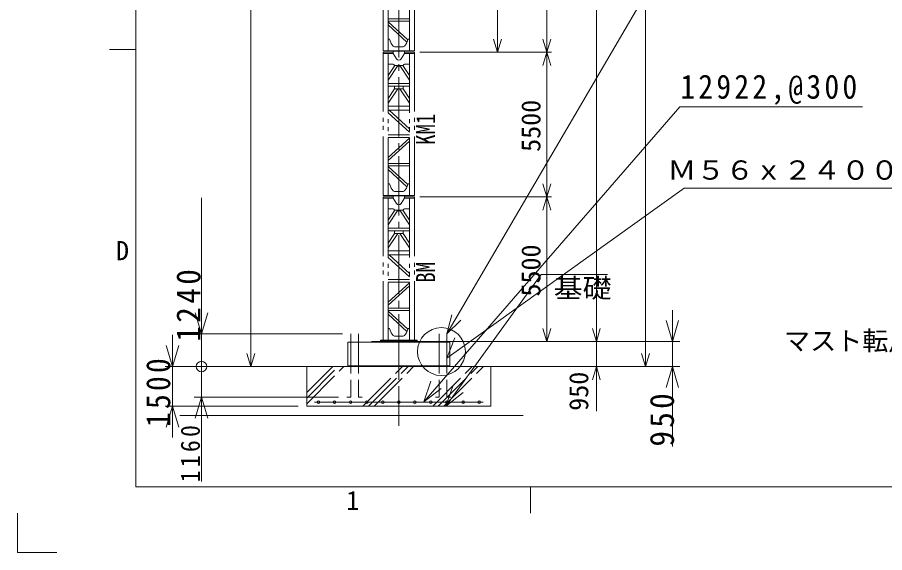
# Model space of a CAD drawing. Units: millimetres on the paper, with parts at other scales. Extents: x -210 to 210, y -146 to 148.
# Drawn here: x -208.1 to -76.3, y -146.5 to -65.1 of the extents above; entities that cross this region are included whole.
import ezdxf
from ezdxf.enums import TextEntityAlignment as Align

# ---------------------------------------------------------------- set-up
doc = ezdxf.new("R2010")
doc.units = ezdxf.units.MM
for name, pattern in [('CHAIN2', [12, 9, -1, 1, -1]), ('DOUBLE_CHAIN2', [12.8, 9, -1, 0.6, -0.6, 0.6, -1]), ('LONG_DASHED1', [7, 6, -1])]:
    doc.linetypes.add(name, pattern=pattern)
for name, color, linetype, lineweight in [('0-0_0', 3, 'Continuous', 18), ('1-1_MAIN0', 3, 'Continuous', 18), ('1-5_WAKU0', 3, 'Continuous', 18)]:
    doc.layers.add(name, color=color, linetype=linetype, lineweight=lineweight)
doc.styles.add('ＭＳ ゴシック', font='')
doc.styles.get('ＭＳ ゴシック').set_extended_font_data('MS Gothic')

msp = doc.modelspace()

# ---------------------------------------------------------------- linework, layer by layer
at = {"layer": '0-0_0'}
for p, q in [((-107.377, -78.712), (-79.604, -78.712)), ((-142.837, -116.931), (-106.724, -91.062)), ((-106.724, -91.062), (-68.167, -91.062)), ((-180.121, -92.52), (-180.121, -118.2)), ((-142.969, -124.2), (-128.504, -104.2)), ((-128.504, -104.2), (-118.396, -104.2)), ((-180.121, -113.24), (-181.081, -110.04)), ((-179.161, -110.04), (-180.121, -113.24)), ((-108.536, -130.337), (-108.536, -109.6)), ((-142.837, -113.24), (-140.703, -111.131)), ((-184.516, -129), (-184.516, -113.4)), ((-158.684, -113.24), (-181.241, -113.24)), ((-157.899, -118.088), (-157.899, -114.488)), ((-157.899, -114.488), (-142.343, -114.488)), ((-147.321, -114.24), (-152.921, -114.24)), ((-152.921, -114.488), (-152.921, -114.24)), ((-152.921, -114.4), (-147.321, -114.4)), ((-147.321, -114.488), (-147.321, -114.24)), ((-146.041, -114.4), (-119.001, -114.4)), ((-146.041, -114.4), (-107.416, -114.4)), ((-146.041, -114.4), (-107.416, -114.4)), ((-142.837, -116.931), (-141.625, -113.817)), ((-142.343, -118.088), (-142.343, -114.488)), ((-140.112, -114.999), (-142.837, -116.931)), ((-165.401, -118.2), (-185.636, -118.2)), ((-165.401, -118.2), (-185.636, -118.2)), ((-165.401, -118.2), (-181.241, -118.2)), ((-165.401, -118.2), (-181.241, -118.2)), ((-180.121, -118.2), (-180.121, -135.688)), ((-174.121, -118.2), (-164.121, -118.2)), ((-164.121, -124.2), (-164.121, -118.2)), ((-164.121, -118.2), (-136.121, -118.2)), ((-157.899, -118.088), (-142.343, -118.088)), ((-136.121, -124.2), (-136.121, -118.2)), ((-136.121, -118.2), (-126.121, -118.2)), ((-124.841, -118.2), (-107.416, -118.2)), ((-146.335, -123.584), (-145.238, -120.428)), ((-142.969, -124.2), (-141.872, -121.044)), ((-140.316, -122.169), (-142.969, -124.2)), ((-159.284, -122.84), (-181.241, -122.84)), ((-162.921, -123.6), (-137.321, -123.6)), ((-158.004, -122.84), (-157.404, -122.84)), ((-156.272, -122.84), (-155.672, -122.84)), ((-143.969, -122.84), (-144.569, -122.84)), ((-142.237, -122.84), (-142.837, -122.84)), ((-165.401, -124.2), (-185.636, -124.2)), ((-164.121, -124.2), (-136.121, -124.2))]:
    msp.add_line(p, q, dxfattribs=at)
at = {"layer": '0-0_0', "linetype": 'LONG_DASHED1'}
for p, q in [((-150.121, -127.2), (-150.121, -111.158)), ((-157.404, -113.24), (-157.404, -122.84)), ((-156.272, -113.24), (-156.272, -122.84)), ((-143.969, -113.24), (-143.969, -122.84)), ((-142.837, -113.24), (-142.837, -122.84)), ((-164.121, -123), (-159.321, -118.2)), ((-164.121, -122.151), (-160.169, -118.2)), ((-164.121, -123.848), (-158.472, -118.2)), ((-155.569, -124.2), (-149.569, -118.2)), ((-154.721, -124.2), (-148.721, -118.2)), ((-153.872, -124.2), (-147.872, -118.2)), ((-144.969, -124.2), (-138.969, -118.2)), ((-144.121, -124.2), (-138.121, -118.2)), ((-143.272, -124.2), (-137.272, -118.2))]:
    msp.add_line(p, q, dxfattribs=at)
at = {"layer": '0-0_0'}
for points in [[(-90.144, -23.216), (-142.837, -113.24), (-142.044, -110.347)], [(-143.682, -121.553), (-146.335, -123.584), (-107.377, -78.712)], [(-109.496, -111.2), (-108.536, -114.4), (-107.576, -111.2)], [(-185.476, -115), (-184.516, -118.2), (-183.556, -115)], [(-185.476, -115), (-184.516, -118.2), (-183.556, -115)], [(-109.496, -121.4), (-108.536, -118.2), (-107.576, -121.4)], [(-179.161, -126.04), (-180.121, -122.84), (-181.081, -126.04)], [(-185.476, -127.4), (-184.516, -124.2), (-183.556, -127.4)]]:
    msp.add_lwpolyline(points, dxfattribs=at)
for centre, radius in [((-143.646, -115.92), 3.639), ((-180.121, -118.2), 0.8), ((-180.121, -118.2), 0.8), ((-162.321, -123.6), 0.2), ((-159.881, -123.6), 0.2), ((-157.441, -123.6), 0.2), ((-155.001, -123.6), 0.2), ((-152.561, -123.6), 0.2), ((-150.121, -123.6), 0.2), ((-147.681, -123.6), 0.2), ((-145.241, -123.6), 0.2), ((-142.801, -123.6), 0.2), ((-140.361, -123.6), 0.2), ((-137.921, -123.6), 0.2)]:
    msp.add_circle(centre, radius, dxfattribs=at)
at = {"layer": '1-1_MAIN0', "linetype": 'CHAIN2'}
msp.add_line((-150.121, -119.212), (-150.121, 63.988), dxfattribs=at)
at = {"layer": '1-1_MAIN0'}
for p, q in [((-112.621, -118.2), (-112.621, 49.988)), ((-172.621, -118.2), (-172.621, 48.204)), ((-120.089, 45.6), (-120.089, -114.4)), ((-127.621, -70.4), (-127.621, -26.4)), ((-135.121, -70.4), (-135.121, -48.4)), ((-151.721, -65.304), (-148.521, -65.304)), ((-148.521, -65.664), (-151.721, -65.664)), ((-151.721, -65.766), (-148.756, -68.496)), ((-151.721, -66.255), (-148.889, -68.862)), ((-151.661, -68.4), (-151.721, -68.4)), ((-151.473, -68.531), (-151.275, -69.073)), ((-148.768, -68.531), (-148.966, -69.073)), ((-148.521, -68.4), (-148.581, -68.4)), ((-149.718, -69.6), (-150.524, -69.6)), ((-147.721, -70.2), (-152.521, -70.2)), ((-150.981, -70.4), (-152.521, -70.4)), ((-150.981, -70.6), (-152.521, -70.6)), ((-149.261, -70.248), (-150.981, -70.248)), ((-150.981, -70.4), (-150.981, -70.6)), ((-150.981, -70.6), (-150.457, -71.416)), ((-149.261, -70.6), (-149.784, -71.416)), ((-149.261, -70.2), (-149.261, -70.4)), ((-147.721, -70.4), (-149.261, -70.4)), ((-149.261, -70.4), (-149.261, -70.6)), ((-147.721, -70.4), (-149.261, -70.4)), ((-147.721, -70.6), (-149.261, -70.6)), ((-146.921, -70.4), (-134.421, -70.4)), ((-146.921, -70.4), (-126.921, -70.4)), ((-146.921, -70.4), (-126.921, -70.4)), ((-127.621, -92.4), (-127.621, -70.4)), ((-151.001, -72.2), (-151.721, -72.2)), ((-150.25, -72.4), (-151.721, -74.663)), ((-150.727, -72.4), (-151.721, -73.929)), ((-149.441, -72.4), (-150.801, -72.4)), ((-149.991, -72.4), (-148.521, -74.663)), ((-149.514, -72.4), (-148.521, -73.929)), ((-148.521, -72.2), (-149.241, -72.2)), ((-149.908, -72.528), (-150.334, -72.528)), ((-148.521, -75.164), (-151.721, -75.164)), ((-148.521, -75.564), (-151.721, -75.564)), ((-150.766, -75.964), (-151.721, -77.433)), ((-150.289, -75.964), (-151.721, -78.167)), ((-150.801, -75.564), (-150.801, -75.964)), ((-150.801, -75.564), (-150.801, -75.964)), ((-149.441, -75.964), (-150.801, -75.964)), ((-149.952, -75.964), (-148.521, -78.167)), ((-149.475, -75.964), (-148.521, -77.433)), ((-149.441, -75.564), (-149.441, -75.964)), ((-148.521, -78.624), (-151.721, -78.624)), ((-148.521, -79.224), (-151.721, -79.224)), ((-151.721, -79.615), (-148.521, -82.562)), ((-151.614, -79.224), (-148.521, -82.072)), ((-151.721, -82.984), (-148.521, -82.984)), ((-148.521, -83.344), (-151.721, -83.344)), ((-148.521, -83.446), (-151.721, -86.392)), ((-148.521, -83.935), (-151.721, -86.882)), ((-151.721, -87.304), (-148.521, -87.304)), ((-148.521, -87.664), (-151.721, -87.664)), ((-151.721, -87.766), (-148.756, -90.496)), ((-151.721, -88.255), (-148.889, -90.862)), ((-151.661, -90.4), (-151.721, -90.4)), ((-151.473, -90.531), (-151.275, -91.073)), ((-148.768, -90.531), (-148.966, -91.073)), ((-148.521, -90.4), (-148.581, -90.4)), ((-147.721, -92.2), (-152.521, -92.2)), ((-149.261, -92.248), (-150.981, -92.248)), ((-149.718, -91.6), (-150.524, -91.6)), ((-149.261, -92.2), (-149.261, -92.4)), ((-150.981, -92.4), (-152.521, -92.4)), ((-150.981, -92.6), (-152.521, -92.6)), ((-150.981, -92.4), (-150.981, -92.6)), ((-150.981, -92.6), (-150.457, -93.416)), ((-149.261, -92.6), (-149.784, -93.416)), ((-147.721, -92.4), (-149.261, -92.4)), ((-149.261, -92.4), (-149.261, -92.6)), ((-147.721, -92.4), (-149.261, -92.4)), ((-147.721, -92.6), (-149.261, -92.6)), ((-146.921, -92.4), (-126.921, -92.4)), ((-146.921, -92.4), (-126.921, -92.4)), ((-127.621, -114.4), (-127.621, -92.4)), ((-151.001, -94.2), (-151.721, -94.2)), ((-150.25, -94.4), (-151.721, -96.663)), ((-150.727, -94.4), (-151.721, -95.929)), ((-149.441, -94.4), (-150.801, -94.4)), ((-149.908, -94.528), (-150.334, -94.528)), ((-149.991, -94.4), (-148.521, -96.663)), ((-149.514, -94.4), (-148.521, -95.929)), ((-148.521, -94.2), (-149.241, -94.2)), ((-148.521, -97.164), (-151.721, -97.164)), ((-148.521, -97.564), (-151.721, -97.564)), ((-150.801, -97.564), (-150.801, -97.964)), ((-150.801, -97.564), (-150.801, -97.964)), ((-149.441, -97.564), (-149.441, -97.964)), ((-150.766, -97.964), (-151.721, -99.433)), ((-150.289, -97.964), (-151.721, -100.167)), ((-149.441, -97.964), (-150.801, -97.964)), ((-149.952, -97.964), (-148.521, -100.167)), ((-149.475, -97.964), (-148.521, -99.433)), ((-148.521, -100.624), (-151.721, -100.624)), ((-148.521, -101.224), (-151.721, -101.224)), ((-151.614, -101.224), (-148.521, -104.072)), ((-151.721, -101.615), (-148.521, -104.562)), ((-151.721, -104.984), (-148.521, -104.984)), ((-148.521, -105.344), (-151.721, -105.344)), ((-148.521, -105.446), (-151.721, -108.392)), ((-148.521, -105.935), (-151.721, -108.882)), ((-151.721, -109.304), (-148.521, -109.304)), ((-148.521, -109.664), (-151.721, -109.664)), ((-151.721, -109.766), (-148.756, -112.496)), ((-151.721, -110.255), (-148.889, -112.862)), ((-151.661, -112.4), (-151.721, -112.4)), ((-151.473, -112.531), (-151.275, -113.073)), ((-148.768, -112.531), (-148.966, -113.073)), ((-148.521, -112.4), (-148.581, -112.4)), ((-120.089, -112.4), (-120.089, -124.974)), ((-145.961, -114.4), (-154.281, -114.4)), ((-147.321, -114.2), (-152.921, -114.2)), ((-152.921, -114.4), (-152.921, -114.2)), ((-149.261, -114.248), (-150.981, -114.248)), ((-149.718, -113.6), (-150.524, -113.6)), ((-149.261, -114.2), (-149.261, -114.4)), ((-147.321, -114.4), (-149.261, -114.4)), ((-147.321, -114.4), (-147.321, -114.2)), ((-145.161, -114.4), (-119.389, -114.4)), ((-145.161, -114.4), (-119.389, -114.4)), ((-145.161, -114.4), (-126.921, -114.4)), ((-155.081, -118.2), (-173.321, -118.2)), ((-145.161, -118.2), (-111.921, -118.2)), ((-145.161, -118.2), (-119.389, -118.2)), ((-183.393, -125.624), (-131.218, -125.624))]:
    msp.add_line(p, q, dxfattribs=at)
at = {"layer": '1-1_MAIN0', "linetype": 'DOUBLE_CHAIN2'}
for p, q in [((-152.521, -48.4), (-152.521, -70.4)), ((-151.721, -48.6), (-151.721, -70.2)), ((-148.521, -48.6), (-148.521, -70.2)), ((-147.721, -48.4), (-147.721, -70.4)), ((-152.521, -70.4), (-152.521, -92.4)), ((-151.721, -70.6), (-151.721, -92.2)), ((-148.521, -70.6), (-148.521, -92.2)), ((-147.721, -70.4), (-147.721, -92.4)), ((-152.521, -92.4), (-152.521, -114.2)), ((-151.721, -92.6), (-151.721, -114.2)), ((-148.521, -92.6), (-148.521, -114.2)), ((-147.721, -92.412), (-147.721, -114.212))]:
    msp.add_line(p, q, dxfattribs=at)
at = {"layer": '1-1_MAIN0'}
for points in [[(-135.721, -68.4), (-135.121, -70.4), (-134.521, -68.4)], [(-128.221, -68.4), (-127.621, -70.4), (-127.021, -68.4)], [(-150.981, -70.2), (-150.981, -70.4), (-152.521, -70.4)], [(-128.221, -72.4), (-127.621, -70.4), (-127.021, -72.4)], [(-128.221, -90.4), (-127.621, -92.4), (-127.021, -90.4)], [(-150.981, -92.2), (-150.981, -92.4), (-152.521, -92.4)], [(-128.221, -94.4), (-127.621, -92.4), (-127.021, -94.4)], [(-128.221, -112.4), (-127.621, -114.4), (-127.021, -112.4)], [(-119.489, -112.4), (-120.089, -114.4), (-120.689, -112.4)], [(-119.489, -112.4), (-120.089, -114.4), (-120.689, -112.4)], [(-150.981, -114.2), (-150.981, -114.4), (-152.921, -114.4)], [(-173.221, -116.2), (-172.621, -118.2), (-172.021, -116.2)], [(-113.221, -116.2), (-112.621, -118.2), (-112.021, -116.2)], [(-119.489, -120.2), (-120.089, -118.2), (-120.689, -120.2)]]:
    msp.add_lwpolyline(points, dxfattribs=at)
for centre, radius, start, end in [((-151.661, -68.6), 0.2, 20, 90), ((-148.581, -68.6), 0.2, 90, 160), ((-150.524, -68.8), 0.8, 200, 270), ((-149.718, -68.8), 0.8, 270, 340), ((-151.001, -72.4), 0.2, 0, 90), ((-150.121, -71.2), 0.4, 212.674, 327.326), ((-149.241, -72.4), 0.2, 90, 180), ((-151.661, -90.6), 0.2, 20, 90), ((-148.581, -90.6), 0.2, 90, 160), ((-150.524, -90.8), 0.8, 200, 270), ((-149.718, -90.8), 0.8, 270, 340), ((-150.121, -93.2), 0.4, 212.674, 327.326), ((-151.001, -94.4), 0.2, 0, 90), ((-149.241, -94.4), 0.2, 90, 180), ((-151.661, -112.6), 0.2, 20, 90), ((-150.524, -112.8), 0.8, 200, 270), ((-149.718, -112.8), 0.8, 270, 340), ((-148.581, -112.6), 0.2, 90, 160)]:
    msp.add_arc(centre, radius, start, end, dxfattribs=at)
at = {"layer": '1-5_WAKU0', "color": 2}
for q in [(-190.121, 138.5), (199.879, -136.5)]:
    msp.add_line((-190.121, -136.5), q, dxfattribs=at)
at = {"layer": '1-5_WAKU0'}
for p, q in [((-194.121, -70), (-190.121, -70)), ((-130.121, -140.5), (-130.121, -136.5)), ((-208.121, -146.5), (-208.121, -140.5)), ((-208.121, -146.5), (-202.121, -146.5))]:
    msp.add_line(p, q, dxfattribs=at)

# ---------------------------------------------------------------- texts
at = {"layer": '0-0_0', "color": 7, "style": 'ＭＳ ゴシック', "width": 1.1}
for s, p in [('Ｍ５６ｘ２４００－１６本', (-109.293, -90.662)), ('基礎', (-126.574, -108.6))]:
    msp.add_text(s, height=2.933, dxfattribs=at).set_placement(p, align=Align.BOTTOM_LEFT)
at = {"layer": '0-0_0', "insert": (-107.321, -78.412), "char_height": 3.666, "attachment_point": 7, "style": 'ＭＳ ゴシック'}
msp.add_mtext('\\T1.22;\\W0.9;12922,@300', dxfattribs=at)
at = {"layer": '0-0_0', "char_height": 3.666, "attachment_point": 7, "rotation": 90, "style": 'ＭＳ ゴシック'}
for s, insert in [('\\T1.22;\\W0.95;1240', (-180.221, -114.427)), ('\\T1.22;\\W0.9;1500', (-184.816, -127.395)), ('\\T1.21;\\W0.95;950', (-108.235, -130.369))]:
    msp.add_mtext(s, dxfattribs=dict(at, insert=insert))
at = {"layer": '0-0_0', "color": 7, "insert": (-180.321, -135.795), "char_height": 2.933, "attachment_point": 7, "rotation": 90, "style": 'ＭＳ ゴシック'}
msp.add_mtext('\\T1.28;\\W0.9;1160', dxfattribs=at)
at = {"layer": '1-1_MAIN0', "color": 7, "style": 'ＭＳ ゴシック'}
for s, p in [('5500', (-127.724, -85.55)), ('5500', (-127.724, -107.55)), ('950', (-120.448, -124.924))]:
    msp.add_text(s, height=2.909, rotation=90, dxfattribs=at).set_placement(p, align=Align.BOTTOM_LEFT)
at = {"layer": '1-1_MAIN0', "style": 'ＭＳ ゴシック', "width": 0.8}
for s, p in [('KM1', (-143.724, -84.488)), ('BM', (-143.724, -105.45))]:
    msp.add_text(s, height=2.909, rotation=90, dxfattribs=at).set_placement(p, align=Align.BOTTOM_LEFT)
at = {"layer": '1-1_MAIN0', "style": 'ＭＳ ゴシック'}
msp.add_text('マスト転用時は補強が必要です。', height=2.909, dxfattribs=at).set_placement((-91.561, -116.613), align=Align.BOTTOM_LEFT)
at = {"layer": '1-5_WAKU0', "style": 'ＭＳ ゴシック'}
for s, p in [('D', (-193.121, -102.897)), ('1', (-158.121, -140.897))]:
    msp.add_text(s, height=2.909, dxfattribs=at).set_placement(p, align=Align.BOTTOM_LEFT)

doc.saveas('drawing.dxf')
